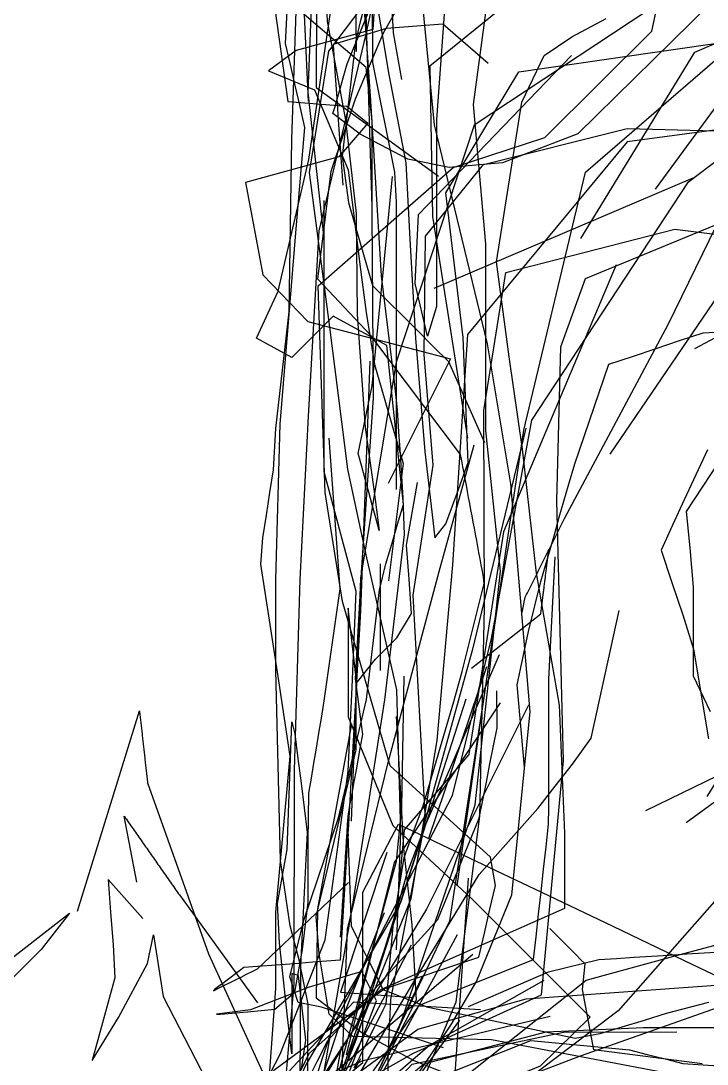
# Model space of a CAD drawing. Header units: metres. Extents: x 30 to 6769, y 117 to 5736.
# Drawn here: x 1131 to 1704, y 3066 to 3938 of the extents above; entities that cross this region are included whole.
import ezdxf

# ---------------------------------------------------------------- set-up
doc = ezdxf.new("R2010")
doc.units = ezdxf.units.M
doc.layers.add('FLOOR_0', color=1, linetype='Continuous')
doc.layers.add('FLOOR_1', color=2, linetype='Continuous')

msp = doc.modelspace()

# ---------------------------------------------------------------- linework, layer by layer
at = {"layer": 'FLOOR_0', "color": 4}
msp.add_lwpolyline([(1704.42, 3579.86), (1694.74, 3558.89), (1685.07, 3537.92), (1675.39, 3516.95), (1665.73, 3495.98), (1674.75, 3468.89), (1683.78, 3441.8), (1692.9, 3413.35), (1705.41, 3338.25)], dxfattribs=at)
at = {"layer": 'FLOOR_0', "color": 3}
msp.add_lwpolyline([(1720.51, 3579.6), (1686.65, 3528.17), (1689.68, 3497.84), (1692.55, 3465.14), (1692.55, 3391.06), (1706.65, 3361.1)], dxfattribs=at)
at = {"layer": 'FLOOR_0', "color": 6}
msp.add_lwpolyline([(1178.01, 3194.29), (1229.81, 3361.72), (1229.94, 3360.54), (1230.07, 3359.36), (1230.2, 3358.18), (1230.33, 3357), (1230.47, 3355.82), (1230.6, 3354.64), (1230.73, 3353.46), (1230.86, 3352.28), (1230.99, 3351.1), (1231.12, 3349.92), (1231.25, 3348.74), (1231.38, 3347.56), (1231.51, 3346.38), (1231.65, 3345.2), (1231.78, 3344.02), (1231.91, 3342.84), (1232.04, 3341.66), (1232.17, 3340.48), (1232.3, 3339.3), (1232.43, 3338.12), (1232.56, 3336.94), (1232.69, 3335.76), (1232.82, 3334.58), (1232.96, 3333.4), (1233.09, 3332.22), (1233.22, 3331.04), (1233.35, 3329.86), (1233.48, 3328.68), (1233.61, 3327.5), (1233.74, 3326.32), (1233.87, 3325.14), (1234, 3323.96), (1234.13, 3322.78), (1234.27, 3321.6), (1234.4, 3320.42), (1234.53, 3319.24), (1234.66, 3318.06), (1234.79, 3316.89), (1234.92, 3315.71), (1235.05, 3314.53), (1235.18, 3313.35), (1235.31, 3312.17), (1235.44, 3310.99), (1235.58, 3309.81), (1235.71, 3308.63), (1235.84, 3307.45), (1235.97, 3306.27), (1236.1, 3305.09), (1236.23, 3303.91), (1236.36, 3302.73), (1236.49, 3301.55), (1287.45, 3158.68), (1359.32, 3001.49)], dxfattribs=at)
at = {"layer": 'FLOOR_0', "color": 7}
msp.add_lwpolyline([(1227.63, 3218.35), (1216.98, 3273.72), (1217.92, 3272.37), (1218.86, 3271.03), (1219.81, 3269.68), (1220.75, 3268.33), (1221.69, 3266.99), (1222.63, 3265.64), (1223.57, 3264.3), (1224.51, 3262.95), (1225.46, 3261.61), (1226.4, 3260.26), (1227.34, 3258.92), (1228.28, 3257.57), (1229.22, 3256.22), (1230.16, 3254.88), (1231.1, 3253.53), (1232.05, 3252.19), (1232.99, 3250.84), (1233.93, 3249.5), (1234.87, 3248.15), (1235.81, 3246.8), (1236.75, 3245.46), (1237.69, 3244.11), (1238.64, 3242.77), (1239.58, 3241.42), (1240.52, 3240.08), (1241.46, 3238.73), (1242.4, 3237.39), (1243.34, 3236.04), (1244.28, 3234.69), (1245.23, 3233.35), (1246.17, 3232), (1247.11, 3230.66), (1248.05, 3229.31), (1248.99, 3227.97), (1249.93, 3226.62), (1250.87, 3225.28), (1251.82, 3223.93), (1252.76, 3222.58), (1253.7, 3221.24), (1254.64, 3219.89), (1255.58, 3218.55), (1256.52, 3217.2), (1257.46, 3215.86), (1258.41, 3214.51), (1259.35, 3213.16), (1260.29, 3211.82), (1261.23, 3210.47), (1262.17, 3209.13), (1263.11, 3207.78), (1328.34, 3117.71)], dxfattribs=at)
at = {"layer": 'FLOOR_0', "color": 2}
msp.add_lwpolyline([(1232.67, 3187.98), (1203.52, 3220.58), (1205.61, 3193.32), (1207.71, 3166.07), (1209.15, 3138.4), (1199.75, 3103.91), (1190.35, 3069.43), (1212.26, 3105.49), (1236.51, 3150.4), (1241.6, 3174.36), (1249.51, 3122.9), (1307.84, 3010.03)], dxfattribs=at)
at = {"layer": 'FLOOR_0', "color": 1}
msp.add_lwpolyline([(1109.13, 3144.24), (1171.26, 3192.54), (1147.64, 3162.17), (1096.3, 3111.41)], dxfattribs=at)
at = {"layer": 'FLOOR_1', "color": 4}
for points in [[(1384.05, 3756.46), (1370.64, 3878.66), (1374.56, 3978.56), (1387.09, 4041.26), (1391.65, 4064.09), (1396.22, 4086.92), (1389.48, 4115.12), (1378.5, 4145.35), (1374.6, 4165.65), (1388.53, 4161), (1402.47, 4156.36), (1416.4, 4151.71), (1430.33, 4147.06), (1444.26, 4142.42), (1492.76, 4143.6), (1570.43, 4150.73), (1701.8, 4154.32)], [(1743.24, 4059.61), (1698.18, 4072.52), (1695.9, 4153.52), (1667.74, 4157.27), (1626.88, 4144.69), (1542.72, 4108.79), (1451.56, 4079.74), (1386.45, 4079.74), (1369.9, 4071.63), (1368.78, 4059.29), (1367.66, 4046.96), (1366.54, 4034.62), (1365.42, 4022.29), (1364.3, 4009.95), (1370.64, 3871.13)], [(1369.85, 2980.81), (1370.64, 3116.38), (1363.35, 3153.67), (1355.6, 3182.1), (1347.76, 3236.65), (1343.81, 3395.56), (1343.81, 3414.57), (1343.81, 3433.58), (1343.81, 3452.59), (1343.81, 3471.6), (1347.37, 3601.35), (1360.82, 3764.51), (1368.06, 3849.39), (1364.02, 3866.89), (1359.98, 3884.39), (1355.95, 3901.89), (1351.91, 3919.39), (1359.21, 4066.08)], [(1382.61, 4022.06), (1386.73, 3938.22), (1402.06, 3855.44), (1410.88, 3777.32), (1411.59, 3693.36), (1418.28, 3598.45), (1425.64, 3546.94), (1430.2, 3512.32), (1427.28, 3523.06), (1424.35, 3533.8), (1421.42, 3544.54), (1418.49, 3555.28), (1415.56, 3566.02), (1412.64, 3576.76), (1424.29, 3633.41), (1441.29, 3808.23)], [(1430.35, 3980.19), (1418.68, 3926.17), (1379.7, 3762.89), (1370.64, 3608.12), (1363.93, 3471.51), (1359.15, 3312.15), (1358.88, 3133.47), (1343.83, 2959.55)], [(1598.72, 3756.44), (1693.96, 3912.34), (1830.59, 3971.11)], [(1706.8, 3952.73), (1596.03, 3843.89), (1533.05, 3819.65), (1488.65, 3815.92), (1453.94, 3822.86), (1414.28, 3843.61), (1391.5, 3860.9), (1393.2, 3866.85), (1394.9, 3872.8), (1396.59, 3878.76), (1398.29, 3884.71), (1399.99, 3890.66), (1401.69, 3896.61), (1403.39, 3902.57), (1429.57, 3966.33)], [(1614.53, 2272.69), (1605.93, 2257.98), (1599.74, 2318.91), (1568.56, 2519.18), (1439.83, 2667.09), (1339.64, 2812.84), (1395.6, 2989.96), (1446.72, 3096.64), (1510.24, 3283.18), (1531.59, 3478.56), (1519.17, 3595.93), (1519.35, 3751.84), (1508.84, 3868.37), (1521.01, 3957.92)], [(1424.29, 3956.19), (1424.65, 3903.51), (1442.95, 3811.93), (1444.41, 3786.86), (1444.41, 3767.54), (1444.41, 3748.22), (1444.41, 3728.89), (1444.41, 3709.57), (1444.41, 3689.49), (1444.41, 3623.66), (1444.41, 3546.79)], [(1337.38, 2815.59), (1413.17, 3026.47), (1489.21, 3186.24), (1519.28, 3382.6), (1551.1, 3596.32), (1602.63, 3811.83), (1716.9, 3910.45)], [(1785.29, 3857.15), (1637.44, 3837.31), (1503.92, 3676.23), (1491.36, 3483.8), (1478.24, 3337.3), (1456.62, 3204.54), (1406.3, 3078.88), (1362.57, 2937.67)], [(1628.19, 3734.44), (1533.94, 3511.2), (1505.15, 3325.33), (1450.99, 3262.11), (1444.41, 3190.36), (1370.02, 2977.66), (1340.97, 2898.77), (1325.43, 2762.08), (1348.22, 2656.41), (1368.88, 2620.97), (1389.55, 2585.53)], [(1397.81, 3040.41), (1427.75, 3119.2), (1415.5, 3143.9), (1370.79, 3130.38), (1322.68, 3111.72), (1294.16, 3108.16), (1297.58, 3108.1), (1320.19, 3110.16), (1342.8, 3112.22), (1359.57, 3126.45), (1366.06, 3162.13), (1370.64, 3201.75), (1370.64, 3252.57), (1371.45, 3292.83), (1373.54, 3305.38), (1375.63, 3317.92), (1377.72, 3330.47), (1379.81, 3343.02), (1381.9, 3355.57), (1383.99, 3368.12), (1397.46, 3463.61), (1388.36, 3589.73)], [(1431, 3484.51), (1431, 3395.47)], [(1410.88, 3389.13), (1404.17, 3447.49), (1404.17, 3441.44), (1404.17, 3435.39), (1404.17, 3429.34), (1404.17, 3423.29), (1404.17, 3417.24), (1404.17, 3411.19), (1404.17, 3405.14), (1404.17, 3399.09), (1404.17, 3393.04), (1404.17, 3386.99), (1404.17, 3380.94), (1404.17, 3374.89), (1404.17, 3368.84), (1404.17, 3362.79), (1404.17, 3356.74), (1441.44, 3265.83), (1507.36, 3204.87), (1606.41, 3105.77), (1564.72, 3064.58), (1452.1, 3018.51)], [(1495.35, 3215.34), (1524.89, 3421.5)], [(1444.41, 3356.85), (1450.34, 3246.81), (1457.54, 3182.88), (1460.94, 3119.77), (1406.41, 3012.24), (1383.03, 2968.81), (1321.78, 2892.83), (1214.09, 2847.68), (1097.49, 2858.67)], [(1365.24, 3062.27), (1368.69, 3086.46), (1362.56, 3140.51), (1357.23, 3142.02), (1357.23, 3106.65), (1357.03, 3075), (1353.6, 3105.91), (1350.17, 3136.81), (1346.74, 3167.71), (1345.02, 3200.7), (1353.2, 3245.7), (1357.23, 3352.44), (1359.65, 3342.36), (1362.22, 3321.78), (1364.8, 3301.2), (1367.37, 3280.61), (1369.94, 3260.03), (1364.41, 3148.56), (1363.93, 3049.08)], [(1404.17, 3263.32), (1397.56, 3153.28), (1386.05, 3152.39), (1374.55, 3151.51), (1363.04, 3150.62), (1351.53, 3149.74), (1340.02, 3148.85), (1328.52, 3147.96), (1317.01, 3147.08), (1313.49, 3144.45), (1309.98, 3141.82), (1306.47, 3139.19), (1302.97, 3136.56), (1299.46, 3133.92), (1295.95, 3131.29), (1292.44, 3128.66), (1291.76, 3127.75), (1296.34, 3130.04), (1300.93, 3132.33), (1305.51, 3134.63), (1310.1, 3136.92), (1314.68, 3139.21), (1319.27, 3141.51), (1323.85, 3143.8), (1328.44, 3146.09), (1404.54, 3218.27)], [(1021.1, 2926.45), (1212.5, 2869.11), (1287.85, 2848.09), (1336.15, 2813.03), (1410.78, 2715.26), (1608.15, 2662.85), (1715.75, 2639.57), (1858.73, 2583.17), (2064.94, 2459.47), (2241.51, 2380.39), (2303.69, 2363.44), (2229.77, 2394.58), (2136.3, 2480.12), (2003.83, 2658.59), (1791.91, 2713.59), (1547.82, 2717.65), (1354, 2877), (1427.69, 3049.36), (1495.66, 3174.77)], [(1486.03, 3043.58), (1603.14, 3136.71), (1676.45, 3156.65), (1761.13, 3179.24), (1797.74, 3180.63), (1827.66, 3180.04), (1834.89, 3175.7), (1842.12, 3171.35), (1849.36, 3167.01), (1856.59, 3162.67), (1863.82, 3158.33), (1871.05, 3153.99), (1878.29, 3149.65), (1885.52, 3145.31), (1892.75, 3140.96), (1994.47, 2991.87)], [(1094.03, 2857.64), (1181.35, 2832.13), (1267.5, 2857.8), (1329.93, 2945.15), (1380.55, 3049.06), (1508.34, 3158.4)], [(1029.01, 2913.81), (1219.51, 2880.67), (1275.75, 2916.47), (1434.19, 3010.54), (1598.33, 3073.27), (1776.04, 3136.09)]]:
    msp.add_lwpolyline(points, dxfattribs=at)
at = {"layer": 'FLOOR_1', "color": 2}
for points in [[(1708.94, 4091.03), (1675.89, 4115.91), (1669.72, 4139.23), (1643.8, 4130.58), (1617.88, 4121.94), (1519.62, 4120), (1425.29, 4104.94), (1427.21, 4076.2), (1429.12, 4047.47), (1430.97, 4018.97), (1429.72, 4001.4), (1428.46, 3983.83), (1427.21, 3966.26), (1425.95, 3948.68), (1424.7, 3931.11), (1360.67, 3913.48), (1337.62, 3896.69), (1376.12, 3880.64), (1404.25, 3814.01), (1413.92, 3734.85), (1419.3, 3694.49), (1426.24, 3651.19), (1450.1, 3568.34), (1437.85, 3470.34)], [(1036.02, 2870.81), (1148.77, 2822.67), (1224.88, 2824.89), (1295.39, 2946.74), (1341.99, 3061.21), (1434.42, 3129.29), (1513.48, 3155.79), (1518.1, 3175.8), (1522.71, 3195.81), (1527.33, 3215.81), (1523.15, 3239.37), (1439.24, 3315.67), (1399.49, 3452.94), (1384.98, 3544.08), (1379.2, 3716.91), (1492.03, 3815.69), (1568.45, 3840.91), (1658.07, 3929.75), (1682.82, 4044.25)], [(1551.7, 3314.72), (1545.48, 3383.39), (1554.87, 3428.11), (1565.28, 3469.69), (1569.12, 3483.13), (1572.96, 3496.57), (1576.8, 3510.02), (1580.64, 3523.46), (1584.48, 3536.9), (1588.31, 3550.34), (1593.53, 3568.22), (1622.09, 3651.42), (1641.78, 3657.98), (1661.47, 3664.55), (1681.15, 3671.12), (1700.84, 3677.68), (1736.7, 3679.53)], [(1552.82, 3598.05), (1507.85, 3412.08), (1461.14, 3242.64), (1410.72, 3086.3), (1354.16, 2943.84), (1330.4, 2831.4), (1339.99, 2779.61), (1354.1, 2724.19), (1383.23, 2548.52), (1494.18, 2522.12), (1644.44, 2480.66)], [(1291.11, 2703.22), (1314.43, 2862.22), (1353.27, 2958), (1463.88, 3115.55), (1559.18, 3153.9), (1561.27, 3172.75), (1563.37, 3191.6), (1565.46, 3210.45), (1567.55, 3229.3), (1569.65, 3248.15), (1571.74, 3267), (1571.83, 3280.69), (1571.83, 3294.14), (1571.83, 3307.59), (1571.83, 3321.03), (1571.83, 3334.48), (1571.83, 3347.92), (1571.83, 3361.37), (1571.83, 3374.81), (1571.83, 3388.26), (1577.18, 3490.35)], [(1353.23, 2920.36), (1386.47, 3012.22), (1459.92, 3136.6), (1513.67, 3224.82), (1562.67, 3280.03), (1577.12, 3298.62), (1591.58, 3317.21), (1607.16, 3338.9), (1630.74, 3445.47)], [(1762.22, 3331.35), (1652.57, 3278.11)], [(1436.62, 3243.38), (1397.78, 3126.45), (1458.41, 3122.11)], [(1042.3, 2878.64), (1225.77, 2878.68), (1318.18, 2909.33), (1400.64, 2998.74), (1466.05, 3139.3)], [(1193.7, 2898.81), (1285.01, 2912.14), (1308.35, 2930.82), (1344.7, 3025.6), (1371.69, 3049.6), (1416.8, 3069.45), (1573.05, 3106.43)], [(1076.43, 2869.45), (1173.21, 2835.83), (1271.33, 2879.39), (1337.19, 2915.33), (1425.55, 3004.92), (1497.43, 3103.04)]]:
    msp.add_lwpolyline(points, dxfattribs=at)
at = {"layer": 'FLOOR_1', "color": 6}
for points in [[(1814.64, 4124.99), (1750.87, 4115.88), (1604.49, 4062.82), (1465.48, 4026.06), (1428.89, 3991.51), (1425.22, 3978.03), (1421.54, 3964.55), (1417.87, 3951.07), (1414.2, 3937.59), (1410.33, 3920.79), (1404.72, 3873.03), (1399.1, 3825.27), (1404.52, 3786.66), (1414.47, 3751.81), (1424.45, 3717.25), (1437.18, 3704.51), (1449.91, 3691.78), (1462.64, 3679.04), (1475.37, 3666.3), (1488.11, 3653.57), (1518.15, 3585.98)], [(1469.69, 2676.87), (1334.54, 2824.03), (1341.92, 2928.26), (1337.11, 2989.5), (1337.6, 3045.67), (1343.81, 3129.47), (1343.81, 3193.49), (1355.83, 3323.88), (1346.17, 3386.73), (1338.36, 3437.51), (1331.15, 3484.39), (1333.01, 3506.27), (1335.93, 3525.23), (1338.84, 3544.19), (1341.76, 3563.15), (1343.81, 3597.67), (1355.02, 3695.17), (1357.23, 3839.51), (1361.75, 3979.43)], [(1409.24, 3063.28), (1411.67, 3068.14), (1414.1, 3073), (1416.53, 3077.86), (1418.96, 3082.72), (1421.39, 3087.58), (1423.81, 3092.45), (1426.24, 3097.31), (1428.67, 3102.17), (1431.1, 3107.03), (1433.53, 3111.89), (1435.96, 3116.75), (1441.98, 3184.38), (1451.01, 3239.05), (1458.89, 3260.71), (1466.76, 3282.37), (1492.63, 3369.61), (1499.55, 3394.58), (1501.22, 3401.25), (1502.88, 3407.93), (1504.55, 3414.61), (1506.22, 3421.28), (1507.89, 3427.96), (1509.56, 3434.64), (1511.23, 3441.31), (1512.89, 3447.99), (1514.56, 3454.67), (1516.23, 3461.34), (1517.9, 3468.02), (1517.38, 3473.41), (1516.42, 3478.53), (1515.46, 3483.65), (1514.5, 3488.77), (1513.54, 3493.9), (1512.58, 3499.02), (1511.62, 3504.14), (1510.66, 3509.27), (1509.7, 3514.39), (1508.74, 3519.51), (1507.78, 3524.64), (1506.82, 3529.76), (1505.86, 3534.88), (1504.9, 3540), (1503.94, 3545.13), (1502.98, 3550.25), (1502.02, 3555.37), (1501.06, 3560.5), (1500.1, 3565.62), (1499.14, 3570.74), (1498.18, 3575.87), (1423.15, 3675.45), (1378.83, 3722.6), (1381.09, 3740.64), (1383.34, 3758.69), (1385.59, 3776.73), (1387.85, 3794.77), (1390.1, 3812.81), (1410.43, 3873.18), (1433.69, 3928.46), (1452.48, 3961.35)], [(1494.86, 2276.83), (1442.4, 2446.6), (1368.89, 2622.31), (1346.57, 2728.82), (1327.39, 2835.07), (1353.3, 2981.61), (1391.56, 3098.4), (1491.28, 3291), (1523.97, 3422.08), (1557.57, 3604.52), (1688.68, 3803.79), (1873.99, 3944.39)], [(1521.18, 3902.86), (1483.24, 3935.66), (1436.29, 3932.13), (1391.65, 3918.7), (1393.15, 3896.3), (1394.64, 3873.9), (1396.13, 3851.5), (1399.63, 3801.15)], [(1350.7, 2906.25), (1413.83, 3029.25), (1556.8, 3086.2), (1639.19, 3078.23), (1654.13, 3074.49), (1669.06, 3070.76), (1684, 3067.02), (1892.61, 3053.14), (2068.2, 3073.27), (2115.06, 3143.31), (2106.63, 3176.97), (2097.28, 3202.7), (2086.62, 3231.37), (2074.36, 3439.35), (2080.63, 3580.55), (2062.04, 3703.79)], [(1700.18, 3066.56), (1609.39, 3078.3), (1600.12, 3128.72), (1602.17, 3150.27), (1598.49, 3153.96), (1594.8, 3157.64), (1591.12, 3161.33), (1587.44, 3165.01), (1583.75, 3168.7), (1580.07, 3172.38), (1576.39, 3176.07), (1572.7, 3179.76)]]:
    msp.add_lwpolyline(points, dxfattribs=at)
at = {"layer": 'FLOOR_1', "color": 3}
for points in [[(1449.16, 3889.24), (1442.02, 3928.51), (1437.7, 4010.79), (1621.68, 4068.73), (1768.5, 4096.58), (1765.85, 4086.22), (1731.69, 4069.13), (1623.88, 4023.46), (1472.4, 3900.62), (1474.55, 3774.99), (1503.91, 3589.59)], [(1424.29, 3976.97), (1438.14, 3893.58), (1452.44, 3819.76), (1455.79, 3756.01), (1460.59, 3673.11), (1468.25, 3578.41), (1476.74, 3506.22), (1485.94, 3517.98), (1495.25, 3543.61), (1504.57, 3569.24), (1500.28, 3673.85), (1485.88, 3794.73), (1546.76, 3895.9), (1704.78, 3918.71), (1818.6, 3933.3), (1969.36, 4037.15)], [(1450.42, 3996), (1387.68, 3913.14), (1371.57, 3811.76), (1388.52, 3682.38), (1403.61, 3563.65), (1419.03, 3491.94), (1444.62, 3379.25), (1448.01, 3260.45), (1444.41, 3161.96)], [(1684.25, 3966.96), (1509.37, 3851.28), (1444.32, 3653.06), (1414.6, 3472.67), (1406.68, 3269.5)], [(1410.24, 3966.74), (1410.88, 3912.79)], [(1705.21, 3117.83), (1669.96, 3108.64), (1651.51, 3102.96), (1633.05, 3097.27), (1614.59, 3091.59), (1594.02, 3087.68), (1560.03, 3094.97), (1526.04, 3102.26), (1470.93, 3113.59), (1433.52, 3128.61), (1426.91, 3141.84), (1420.3, 3155.07), (1413.69, 3168.3), (1407.07, 3181.53), (1404.17, 3258.53), (1402.18, 3237.98), (1400.03, 3205.73), (1397.88, 3173.48), (1397.8, 3172.62), (1398.22, 3179.34), (1398.64, 3186.06), (1399.06, 3192.77), (1399.48, 3199.49), (1399.9, 3206.21), (1400.32, 3212.93), (1400.74, 3219.65), (1401.16, 3226.37), (1401.58, 3233.09), (1402, 3239.81), (1402.42, 3246.53), (1402.84, 3253.25), (1403.26, 3259.97), (1403.68, 3266.69), (1404.1, 3273.41), (1405.65, 3282.72), (1407.44, 3292.57), (1409.24, 3302.43), (1411.03, 3312.28), (1412.82, 3322.14), (1414.61, 3331.99), (1416.4, 3341.84), (1410.29, 3388.49), (1415.26, 3477.65), (1425.37, 3623.26), (1424.29, 3778.12), (1424.29, 3793.47), (1424.29, 3808.83), (1424.29, 3824.18), (1424.29, 3839.54), (1424.29, 3854.89), (1419.38, 3899.41), (1365.6, 3945.48)], [(1110.08, 2845.02), (1242.04, 2834.48), (1311.72, 2956.09), (1372.01, 3075.67), (1431.48, 3128.75), (1585.25, 3196.87), (1585.25, 3228.13), (1585.25, 3259.4), (1580.74, 3366.48), (1561.62, 3476.8), (1549.99, 3580.33), (1538.68, 3657.6), (1528.12, 3736.84), (1549.38, 3870.52), (1568.01, 3909.45), (1591.23, 3924.93), (1619.81, 3940.24)], [(1661.04, 3797.61), (1757.55, 3929.03)], [(1549.74, 3443.85), (1552.24, 3456.78), (1552.81, 3457.91), (1553.37, 3459.05), (1553.94, 3460.18), (1554.5, 3461.31), (1555.07, 3462.44), (1555.64, 3463.58), (1556.2, 3464.71), (1556.77, 3465.84), (1557.33, 3466.97), (1557.9, 3468.11), (1558.47, 3469.24), (1559.03, 3470.37), (1559.6, 3471.5), (1560.16, 3472.64), (1560.73, 3473.77), (1561.3, 3474.9), (1561.86, 3476.03), (1562.43, 3477.17), (1562.99, 3478.3), (1563.56, 3479.43), (1564.13, 3480.56), (1564.69, 3481.7), (1565.26, 3482.83), (1565.82, 3483.96), (1566.39, 3485.09), (1566.95, 3486.23), (1567.52, 3487.36), (1568.09, 3488.49), (1568.65, 3489.62), (1569.22, 3490.76), (1569.78, 3491.89), (1570.35, 3493.02), (1570.92, 3494.15), (1571.48, 3495.28), (1572.05, 3496.42), (1572.61, 3497.55), (1573.18, 3498.68), (1573.75, 3499.81), (1574.31, 3500.95), (1574.88, 3502.08), (1575.44, 3503.21), (1576.01, 3504.34), (1576.58, 3505.48), (1577.14, 3506.61), (1577.71, 3507.74), (1578.27, 3508.87), (1578.84, 3510.01), (1579.41, 3511.14), (1579.97, 3512.27), (1580.54, 3513.4), (1581.1, 3514.54), (1581.67, 3515.67), (1582.24, 3516.8), (1582.8, 3517.93), (1583.37, 3519.07), (1583.93, 3520.2), (1584.5, 3521.33), (1585.07, 3522.46), (1671.57, 3684.66), (1735.06, 3814.76)], [(919.99, 2995.37), (1007.68, 2897.79), (1099.16, 2874.71), (1224.14, 2903.75), (1300.76, 2984.67), (1347.49, 3074.84), (1385.1, 3170.36), (1404.17, 3311.23), (1407.48, 3381.59), (1410.88, 3461.48), (1384.05, 3561.57), (1384.05, 3682.77), (1384.05, 3788.14)], [(1422.17, 3653.86), (1414.62, 3445.4), (1404.17, 3262.26)], [(920.71, 2964.55), (944.36, 2907.29), (982.48, 2884.08), (1104.66, 2865.26), (1175.85, 2865.26), (1220.95, 2880.39), (1292.66, 2931.49), (1341.07, 3002.05), (1360.62, 3033.09), (1369.47, 3050.8), (1378.32, 3068.51), (1387.17, 3086.23), (1479.12, 3187.15), (1513.62, 3271.86), (1516.65, 3287.01), (1519.67, 3302.16), (1522.7, 3317.31), (1525.73, 3332.45), (1528.76, 3347.6), (1528.56, 3378.49)], [(1027.17, 2876.05), (1130.87, 2847.23), (1231.29, 2832.59), (1314.08, 2936.3), (1368.32, 3064.53), (1448.34, 3201.52), (1502.84, 3371.59)], [(1555.01, 3366.38), (1469.8, 3195.79), (1381.04, 3050.07), (1288.74, 2929.24), (1338.44, 2851.05), (1267.44, 2822.61)], [(1752.91, 3368.51), (1704.04, 3289.98)], [(1686.79, 3268.33), (1784.27, 3339.49)], [(1373.94, 3032.3), (1416.55, 3067.84), (1416.55, 3210), (1446.37, 3266.87), (1506.01, 3238.44), (1565.66, 3210), (1625.3, 3181.57), (1684.95, 3153.14), (1744.59, 3124.71), (1804.23, 3096.27), (1863.88, 3067.84), (1913.58, 3039.41)], [(1567.7, 3136.23), (1472.35, 3082.37), (1415.62, 3033.32), (1350.59, 2932.63), (1353.48, 2944.2), (1356.37, 2955.77), (1359.26, 2967.33), (1362.15, 2978.9), (1414.88, 3070.97)], [(1377.63, 2991.24), (1467.5, 3066.68), (1569.58, 3093.4), (1651.1, 3096.95), (1713.11, 3097.08)]]:
    msp.add_lwpolyline(points, dxfattribs=at)
at = {"layer": 'FLOOR_1', "color": 1}
for points in [[(2084.94, 4024.29), (2030.02, 3826.66), (1987.96, 3624.61), (1879.51, 3418.98), (1751.39, 3248.8), (1629.93, 3110.9), (1463.07, 2984.38), (1369.66, 2862.13), (1437.53, 2709.46), (1554.16, 2614.38), (1695.29, 2576.06), (1811.55, 2578.74), (1892.7, 2593.17), (1963.08, 2554.17), (2129.78, 2448.38), (2285.58, 2357.48), (2503.8, 2315.06), (2569.34, 2314.28), (2590.97, 2312.84), (2612.59, 2311.4), (2634.22, 2309.95), (2655.84, 2308.51), (2783.43, 2314.32), (2879.02, 2308.79)], [(1092.83, 2832.9), (1257.27, 2861.35), (1348.53, 2961.16), (1409.78, 3017.37), (1464.94, 3061.52), (1490.12, 3098.95), (1511.45, 3135.53), (1541.01, 3207.98), (1556.32, 3360.99), (1540.22, 3551.56), (1520.74, 3668.5), (1476.27, 3851.58), (1464.53, 3971.86)], [(1416.19, 3967.94), (1422.87, 3871.52), (1431.7, 3725.2), (1435.39, 3695.7), (1439.07, 3666.2), (1442.76, 3636.7), (1445.09, 3613.28), (1446.32, 3594.79), (1447.55, 3576.31), (1448.78, 3557.83), (1450.02, 3539.34), (1451.12, 3509.17), (1434.63, 3370.85), (1407.4, 3196.5), (1375.5, 3011.52), (1343.81, 2831.07), (1367.19, 2730.66), (1431.84, 2674.49), (1471.22, 2633.8), (1497.73, 2594.02), (1505.54, 2469.92)], [(1424.29, 3782.86), (1418.38, 3971.14)], [(1384.49, 2510.57), (1376.36, 2613.25), (1333.75, 2763.51), (1331.73, 2866.46), (1334.6, 2898.04), (1338.56, 2940.23), (1375.26, 3028.14), (1458.69, 3075.42), (1565.67, 3124.44), (1584.26, 3320.01), (1578.54, 3537.08), (1581.81, 3666.02), (1602.51, 3722.97), (1755.3, 3786.15), (1942.22, 3863.73), (2112.62, 3898.31), (2148.59, 3959.72)], [(1107.46, 2869.09), (1140.34, 2878.06), (1175.54, 2878.68), (1215.3, 2879.06), (1337.84, 2909.9), (1385, 2957.76), (1413.37, 2994.64), (1437.7, 3031.9), (1437.7, 3071.38), (1439.77, 3120.29), (1468.76, 3270.55), (1458.61, 3458.29), (1475.26, 3567.13), (1467.78, 3659.49), (1468.92, 3758.55), (1517.31, 3818.42), (1637.49, 3848.31), (1774.47, 3844.9), (1935.37, 3851.61), (2099.66, 3922.87)], [(1476.01, 3714.95), (1692.56, 3807.22)], [(1702.44, 3052.68), (1524.1, 3086.62), (1408.23, 3089.51), (1388.3, 3108.18), (1385.5, 3124.98), (1382.7, 3141.78), (1379.9, 3158.59), (1377.35, 3189.85), (1410.88, 3329.11), (1410.88, 3384.4), (1427.18, 3404.94), (1444.83, 3422.6), (1457.24, 3443.12), (1455.05, 3471.67), (1452.86, 3500.21), (1462.22, 3552.46)], [(1436.1, 2482.5), (1377.65, 2586.13), (1357.68, 2685.79), (1363.93, 2881.55), (1394.12, 3051.25), (1444.58, 3235.95), (1449.11, 3281.29), (1451.12, 3390.57)], [(1402.83, 3074.17), (1442.92, 3235), (1531.48, 3368.5)], [(1047.93, 2866.27), (1234.46, 2850.4), (1371.13, 2963.3), (1493.41, 3054.14), (1504.77, 3221.75)], [(1048.18, 2855.94), (1255.04, 2825.18), (1362.59, 2972.08), (1388.85, 3035.13), (1457.22, 3165.99)], [(1504.78, 3114.49), (1571.55, 3143.65), (1613.8, 3153.89), (1628.48, 3154.81), (1643.15, 3155.73), (1657.83, 3156.65), (1672.5, 3157.57), (1687.18, 3158.48), (1701.86, 3159.4), (1716.53, 3160.32)]]:
    msp.add_lwpolyline(points, dxfattribs=at)
at = {"layer": 'FLOOR_1', "color": 7}
for points in [[(1483.99, 3079.98), (1381.93, 3113.95), (1362.3, 3117.88), (1355.32, 3139.46), (1367.33, 3187.51), (1396.15, 3272.23), (1419.47, 3371.2), (1430.42, 3462.76), (1435.61, 3484.52), (1440.57, 3501.08), (1445.54, 3517.64), (1450.5, 3534.2), (1436.52, 3667), (1391.68, 3691.49), (1374.43, 3674.23), (1356.98, 3656.98), (1327.59, 3673.3), (1345.63, 3712.41), (1371.43, 3822.43), (1397.46, 4000.92)], [(1694.02, 3664.47), (1827.39, 3735.49)], [(1507.29, 3397.31), (1565.17, 3442.65), (1565.29, 3443.63), (1565.42, 3444.62), (1565.54, 3445.6), (1565.66, 3446.59), (1565.78, 3447.57), (1565.91, 3448.56), (1566.03, 3449.54), (1566.15, 3450.52), (1566.28, 3451.51), (1566.4, 3452.49), (1566.52, 3453.48), (1566.65, 3454.46), (1566.77, 3455.45), (1566.89, 3456.43), (1567.01, 3457.42), (1567.14, 3458.4), (1567.26, 3459.38), (1567.38, 3460.37), (1567.51, 3461.35), (1567.63, 3462.34), (1567.75, 3463.32), (1567.88, 3464.31), (1568, 3465.29), (1568.12, 3466.28), (1568.24, 3467.26), (1568.37, 3468.24), (1568.49, 3469.23), (1568.61, 3470.21), (1568.74, 3471.2), (1568.86, 3472.18), (1568.98, 3473.17), (1569.11, 3474.15), (1569.23, 3475.14), (1569.35, 3476.12), (1569.47, 3477.1), (1569.6, 3478.09), (1569.72, 3479.07), (1569.84, 3480.06), (1569.97, 3481.04), (1570.09, 3482.03), (1570.21, 3483.01), (1570.34, 3484), (1570.46, 3484.98), (1570.58, 3485.96), (1570.7, 3486.95), (1570.83, 3487.93), (1570.95, 3488.92), (1571.07, 3489.9), (1571.2, 3490.89), (1571.32, 3491.87), (1571.44, 3492.86), (1571.57, 3493.84), (1571.69, 3494.82), (1571.81, 3495.81)], [(1191.29, 2844.08), (1276.78, 2858.57), (1371.87, 2974.51), (1384.91, 3062.42), (1388.58, 3073.44), (1392.25, 3084.46), (1395.92, 3095.47), (1405.82, 3121), (1420.23, 3157.05), (1434.64, 3193.1)], [(1358.66, 2960.73), (1457.67, 3066.4), (1584.04, 3093.14), (1678.76, 3093.4)], [(1366.08, 2899.92), (1398.66, 3081.07)]]:
    msp.add_lwpolyline(points, dxfattribs=at)
at = {"layer": 'FLOOR_1', "color": 5}
for points in [[(1486.6, 3974.79), (1477.94, 3855.83), (1477.94, 3699.68), (1470.57, 3674.96), (1460.23, 3718.92), (1463.09, 3776.5), (1590.84, 3909.48)], [(1341.07, 3962.93), (1353.9, 3870.96), (1403.11, 3867.17), (1420.57, 3852.86), (1396.51, 3824.77), (1318.47, 3803.42), (1325.71, 3764.8), (1332.95, 3726.18), (1370.59, 3687.24), (1489.61, 3655.95), (1437.6, 3551.6)], [(1377.71, 3950.23), (1377.35, 3882.81), (1479.6, 3808.6)], [(1401.76, 3051), (1462.38, 3095.49), (1553.08, 3120.91), (1723.22, 3133.34), (1810.41, 3152.91), (1851.42, 3149.49), (1916.95, 3174.55), (1980.77, 3260.71), (1991.16, 3421.74), (1996.95, 3592.18), (2017.14, 3713.38), (2039.95, 3812.72), (2067.22, 3903.49), (2090.64, 3950.36)], [(1368.64, 2804.43), (1381.13, 2926.51), (1418.46, 2986.21), (1444.97, 3020.48), (1457.42, 3040.42), (1469.88, 3060.36), (1494.37, 3118.47), (1514.36, 3273.73), (1518.18, 3447.99), (1517.51, 3612.8), (1535.98, 3727.93), (1677.18, 3764.38), (1833.11, 3744.66), (1991.99, 3808.21)], [(1623.03, 3576.18), (1713.57, 3709.02)], [(1363.89, 2813.32), (1363.52, 2883.75), (1379.96, 2942.54), (1397.46, 3020.7), (1403.59, 3179.22), (1437.62, 3318.54), (1480.19, 3478.13), (1509.5, 3584.01)], [(1343.48, 2749.42), (1341.23, 2783.32), (1338.97, 2817.21), (1337.11, 2877.53), (1363.43, 3026.24), (1410.93, 3098.26), (1429.9, 3146.87), (1444.2, 3193.36), (1453.56, 3226.1), (1469.47, 3267.64), (1490.96, 3316.8), (1530.63, 3408.74)], [(1519.9, 3398.42), (1471.44, 3254.96)], [(1407.11, 3350.93), (1378.69, 3196.09), (1377.35, 3121.8), (1415.69, 3092.87), (1459.2, 3069.43), (1504.43, 3051.21), (1549.9, 3033.71), (1711.18, 3038.97), (1757.85, 3032.3), (1838.71, 3016.58)], [(1514.9, 3111.67), (1408.62, 3118.21), (1335.51, 3039.51)]]:
    msp.add_lwpolyline(points, dxfattribs=at)

doc.saveas('drawing.dxf')
